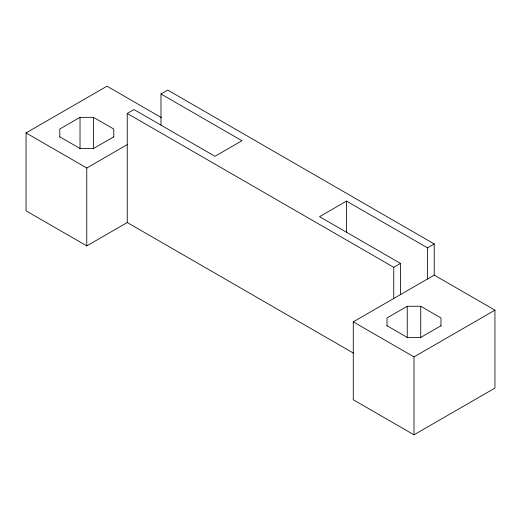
<?xml version="1.0" encoding="UTF-8"?>
<svg xmlns="http://www.w3.org/2000/svg" width="521" height="521" viewBox="0 0 521 521"><rect width="100%" height="100%" fill="white"/><g stroke="black" fill="none" stroke-linecap="round" stroke-linejoin="round"><path stroke-width="0.78" d="M353.668 353.245L127.254 222.519L86.773 245.892L26.05 210.836L26.05 132.933L107.013 86.186L161.451 117.622M113.76 137.127L113.76 129.039L93.519 117.349L80.026 117.349L59.785 129.039L59.785 137.127M127.254 222.519L127.254 113.454L134.001 109.56L214.958 156.3L241.946 140.722L160.982 93.982L160.982 125.144M160.982 93.982L167.729 90.081L434.227 243.945L434.227 275.108L353.271 321.848L353.271 399.757L413.987 434.814L494.95 388.067L494.95 310.164L434.227 275.108M113.76 136.828L93.519 148.511L80.026 148.511L59.785 136.828M26.05 132.933L86.773 167.99L127.254 144.617M434.227 243.945L427.481 247.84L346.524 201.099L319.536 216.677L400.493 263.418L400.493 294.58M127.254 113.454L393.746 267.319L400.493 263.418M440.974 326.048L440.974 317.953L420.734 306.27L407.24 306.27L386.999 317.953L386.999 326.048M440.974 325.742L420.734 337.432L407.24 337.432L386.999 325.742M353.271 321.848L413.987 356.905L494.95 310.164M427.481 247.84L427.481 279.002M420.734 306.27L420.734 337.836M413.987 356.905L413.987 434.814M407.24 306.27L407.24 337.836M393.746 267.319L393.746 298.481M346.524 201.099L346.524 232.802M93.519 117.349L93.519 148.915M86.773 167.99L86.773 245.892M80.026 117.349L80.026 148.915"/></g></svg>
